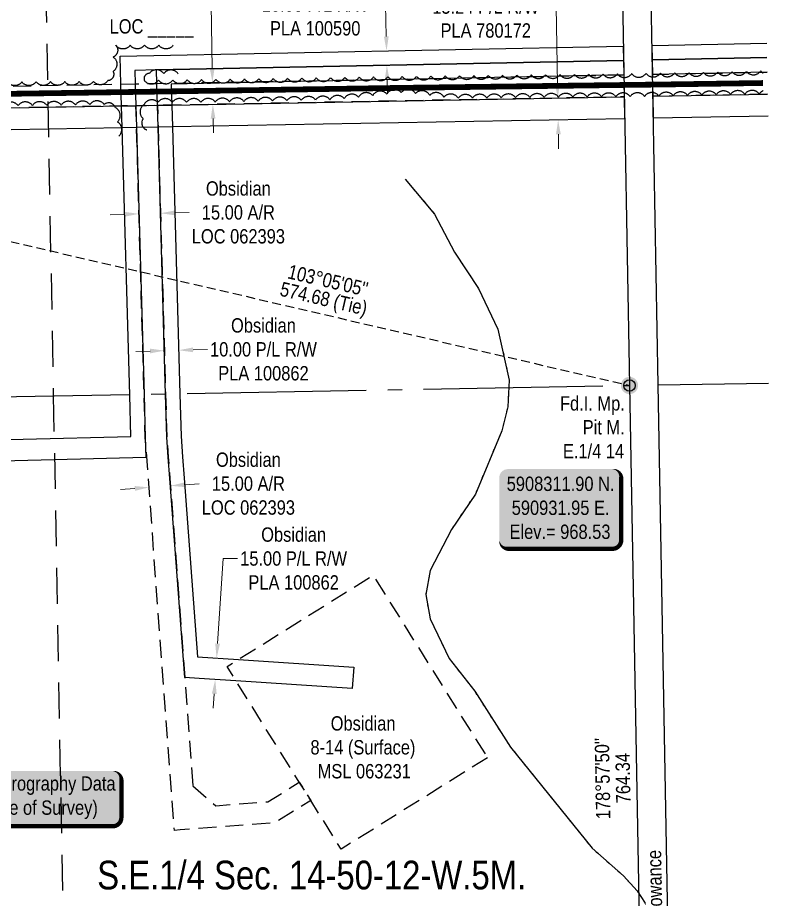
# Model space of a CAD drawing. Extents: x 588734 to 595078, y 5907371 to 5909219.
# Drawn here: x 590505 to 591029, y 5907954 to 5908568 of the extents above; entities that cross this region are included whole.
import ezdxf
from ezdxf.enums import TextEntityAlignment as Align

# ---------------------------------------------------------------- set-up
doc = ezdxf.new("R2010")
doc.units = 0
doc.header["$LTSCALE"] = 5
doc.header["$PDSIZE"] = 0.5
for name, pattern in [('0', [1, 1, 0]), ('foc-ACCESSROAD', [3.75, 2.5, -1.25]), ('foc-LSD', [8, 5, -3]), ('foc-QUARTERLINE', [33, 25, -3, 2, -3]), ('foc-TIELINE', [1.875, 1.25, -0.625]), ('foc-WHEELTRACKS', [2, 0.4, -1.6])]:
    doc.linetypes.add(name, pattern=pattern)
doc.layers.get('Defpoints').update_dxf_attribs({"color": 9})
for name, color, linetype in [('AS-ROADS', 254, 'Continuous'), ('C-AR', 13, 'foc-ACCESSROAD'), ('C-RW', 13, 'Continuous'), ('C-SYMBOL', 7, 'Continuous'), ('C-WS', 13, 'foc-ACCESSROAD'), ('DETAIL-T', 7, 'Continuous'), ('L-BD', 7, 'Continuous'), ('L-MON', 1, 'Continuous'), ('L-QSEC', 8, 'foc-QUARTERLINE'), ('L-ROAD-T', 7, 'Continuous'), ('L-SEC', 7, 'Continuous'), ('L-SECTION-LSD', 7, 'foc-LSD'), ('L-TIE', 7, 'foc-TIELINE'), ('T-BUSH', 110, '0'), ('T-CREEK', 160, 'Continuous'), ('T-WATER-P3', 160, 'foc-WHEELTRACKS'), ('T-WATER-T', 170, 'Continuous')]:
    doc.layers.add(name, color=color, linetype=linetype)
for name, color, linetype, lineweight in [('C-AR-T', 13, 'Continuous', 9), ('C-RW-T', 13, 'Continuous', 9), ('C-WS-T', 13, 'Continuous', 9)]:
    doc.layers.add(name, color=color, linetype=linetype, lineweight=lineweight)
doc.styles.add('175L', font='ARIALN.TTF', dxfattribs={"height": 20})
doc.styles.add('80', font='ARIALN.TTF', dxfattribs={"height": 10})
doc.styles.add('80CG', font='ARIALN.TTF', dxfattribs={"height": 10})
doc.styles.add('80L', font='ARIALN.TTF', dxfattribs={"height": 10})
doc.styles.add('foc-LtypeFont', font='ARIALN.TTF', dxfattribs={"height": 7.35})
doc.linetypes.add('foc-TOPO-flowdirection-NOLINE', pattern='A,0,[">",foc-LtypeFont,S=0.3,R=0,X=0,Y=-0.945],-20,[">",foc-LtypeFont,S=0.3,R=0,X=0,Y=-0.945],0', length=20)
doc.dimstyles.new('Compass 5 000', dxfattribs={"dimscale": 5, "dimtxt": 9, "dimasz": 2, "dimexe": 0.2, "dimexo": 0.0625, "dimgap": 0.5, "dimtad": 0, "dimtih": 1, "dimtoh": 1, "dimzin": 0, "dimdsep": 46, "dimtxsty": '80CG', "dimcen": 0.1, "dimse1": 1, "dimse2": 1, "dimclrd": 256, "dimclrt": 256, "dimaunit": 1, "dimadec": 4, "dimazin": 0, "dimtfac": 0.06, "dimtofl": 0, "dimtmove": 0, "dimatfit": 1, "dimfxl": 0.2, "dimtolj": 1, "dimtzin": 0, "dimlwd": -1, "dimarcsym": 0})

# ---------------------------------------------------------------- blocks, each defined once
blk = doc.blocks.new('*D436')
at = {"layer": 'C-AR-T', "transparency": 16777216}
for p, q in [((590580, 5908431.2), (590570, 5908430.92)), ((590614.99, 5908432.17), (590624.98, 5908432.44))]:
    blk.add_line(p, q, dxfattribs=at)
for points in [[(590579.95, 5908432.87), (590580.05, 5908429.53), (590590, 5908431.48)], [(590614.94, 5908433.83), (590615.03, 5908430.5), (590604.99, 5908431.89)]]:
    blk.add_solid(points, dxfattribs=at)
at = {"layer": 'Defpoints', "color": 0, "transparency": 16777216}
for p in [(590590, 5908431.48), (590604.99, 5908431.89), (590604.99, 5908431.89)]:
    blk.add_point(p, dxfattribs=at)
at = {"layer": 'C-AR-T', "transparency": 16777216, "insert": (590659.28, 5908432.44), "char_height": 10, "attachment_point": 5, "style": '80CG'}
blk.add_mtext('\\A1;Obsidian\\P15.00 A/R\\PLOC 062393', dxfattribs=at)
blk = doc.blocks.new('*D437')
at = {"layer": 'C-AR-T', "transparency": 16777216}
for p, q in [((590587.09, 5908240.14), (590577.11, 5908239.4)), ((590621.99, 5908242.72), (590631.96, 5908243.45))]:
    blk.add_line(p, q, dxfattribs=at)
for points in [[(590621.87, 5908244.38), (590622.11, 5908241.05), (590612.02, 5908241.98)], [(590586.96, 5908241.8), (590587.21, 5908238.48), (590597.06, 5908240.88)]]:
    blk.add_solid(points, dxfattribs=at)
at = {"layer": 'Defpoints', "color": 0, "transparency": 16777216}
for p in [(590597.06, 5908240.88), (590609.75, 5908068.86), (590624.71, 5908069.97)]:
    blk.add_point(p, dxfattribs=at)
at = {"layer": 'C-AR-T', "transparency": 16777216, "insert": (590666.27, 5908243.45), "char_height": 10, "attachment_point": 5, "style": '80CG'}
blk.add_mtext('\\A1;Obsidian\\P15.00 A/R\\PLOC 062393', dxfattribs=at)
blk = doc.blocks.new('*D441')
at = {"layer": 'C-RW-T', "transparency": 16777216}
for p, q in [((590597.7, 5908335.9), (590587.7, 5908335.62)), ((590627.69, 5908336.73), (590637.69, 5908337.01))]:
    blk.add_line(p, q, dxfattribs=at)
for points in [[(590597.65, 5908337.57), (590597.74, 5908334.23), (590607.69, 5908336.18)], [(590627.64, 5908338.4), (590627.74, 5908335.06), (590617.69, 5908336.45)]]:
    blk.add_solid(points, dxfattribs=at)
at = {"layer": 'Defpoints', "color": 0, "transparency": 16777216}
for p in [(590607.66, 5908337.19), (590617.66, 5908337.46), (590617.69, 5908336.45)]:
    blk.add_point(p, dxfattribs=at)
at = {"layer": 'C-RW-T', "transparency": 16777216, "insert": (590676.77, 5908337.01), "char_height": 10, "attachment_point": 5, "style": '80CG'}
blk.add_mtext('\\A1;Obsidian\\P10.00 P/L R/W\\PPLA 100862', dxfattribs=at)
blk = doc.blocks.new('*D442')
at = {"layer": 'C-RW-T', "transparency": 16777216}
for p, q in [((590880.83, 5908575.87), (590870.83, 5908575.87)), ((590881.78, 5908522.15), (590880.83, 5908575.87)), ((590882.4, 5908486.91), (590882.57, 5908476.91))]:
    blk.add_line(p, q, dxfattribs=at)
for points in [[(590883.44, 5908522.18), (590880.11, 5908522.12), (590881.95, 5908512.15)], [(590884.06, 5908486.94), (590880.73, 5908486.88), (590882.22, 5908496.91)]]:
    blk.add_solid(points, dxfattribs=at)
at = {"layer": 'Defpoints', "color": 0, "transparency": 16777216}
for p in [(590727.72, 5908509.45), (590882.22, 5908496.91), (590727.99, 5908494.2)]:
    blk.add_point(p, dxfattribs=at)
at = {"layer": 'C-RW-T', "transparency": 16777216, "insert": (590831.75, 5908575.87), "char_height": 10, "attachment_point": 5, "style": '80CG'}
blk.add_mtext('\\A1;Obsidian\\P15.24 P/L R/W\\PPLA 780172', dxfattribs=at)
blk = doc.blocks.new('fdia')
at = {"color": 255, "const_width": 1}
blk.add_lwpolyline([(-0.5, 0, 1), (0.5, 0, 1)], format="xyb", close=True, dxfattribs=at)
blk = doc.blocks.new('Fdiaa')
blk.add_blockref('fdia', (0, 0))
blk = doc.blocks.new('fdib')
at = {"color": 1, "const_width": 1.6}
blk.add_lwpolyline([(-0.4, 0, 1), (0.4, 0, 1)], format="xyb", close=True, dxfattribs=at)
at = {"color": 1}
blk.add_circle((0, 0), 0.8, dxfattribs=at)
blk = doc.blocks.new('Fdibb')
blk.add_blockref('fdib', (0, 0))
blk = doc.blocks.new('fdicc')
for name in ['Fdibb', 'Fdiaa']:
    blk.add_blockref(name, (0, 0))
blk = doc.blocks.new('FDI')
blk.add_blockref('fdicc', (0, 0))
blk = doc.blocks.new('*D450')
at = {"layer": 'C-AR-T', "transparency": 16777216}
for p, q in [((590640.22, 5908577.36), (590630.22, 5908577.36)), ((590641.02, 5908533.07), (590640.22, 5908577.36)), ((590641.66, 5908497.84), (590641.84, 5908487.84))]:
    blk.add_line(p, q, dxfattribs=at)
for points in [[(590642.69, 5908533.1), (590639.35, 5908533.04), (590641.2, 5908523.07)], [(590643.32, 5908497.87), (590639.99, 5908497.81), (590641.48, 5908507.84)]]:
    blk.add_solid(points, dxfattribs=at)
at = {"layer": 'Defpoints', "color": 0, "transparency": 16777216}
for p in [(590526.9, 5908521.01), (590641.2, 5908523.07), (590527.18, 5908505.77)]:
    blk.add_point(p, dxfattribs=at)
at = {"layer": 'C-AR-T', "transparency": 16777216, "insert": (590598.8, 5908577.36), "char_height": 10, "attachment_point": 5, "style": '80CG'}
blk.add_mtext('\\A1;Obsidian\\P15.24 A/R\\PLOC _____', dxfattribs=at)
blk = doc.blocks.new('*D458')
at = {"layer": 'C-RW-T', "transparency": 16777216}
for p, q in [((590761.95, 5908577.39), (590751.95, 5908577.39)), ((590762.4, 5908555.07), (590761.95, 5908577.39)), ((590763.02, 5908525.06), (590763.22, 5908515.06))]:
    blk.add_line(p, q, dxfattribs=at)
for points in [[(590764.07, 5908555.11), (590760.74, 5908555.04), (590762.61, 5908545.08)], [(590764.68, 5908525.09), (590761.35, 5908525.02), (590762.81, 5908535.05)]]:
    blk.add_solid(points, dxfattribs=at)
at = {"layer": 'Defpoints', "color": 0, "transparency": 16777216}
for p in [(590762.61, 5908545.08), (590709.55, 5908543.99), (590709.76, 5908533.97)]:
    blk.add_point(p, dxfattribs=at)
at = {"layer": 'C-RW-T', "transparency": 16777216, "insert": (590712.86, 5908577.39), "char_height": 10, "attachment_point": 5, "style": '80CG'}
blk.add_mtext('\\A1;Obsidian\\P10.00 P/L R/W\\PPLA 100590', dxfattribs=at)
blk = doc.blocks.new('*U459')
h = blk.add_hatch(color=254)
edge = h.paths.add_edge_path()
edge.add_line((-36.5, -28.5), (36.5, -28.5))
edge.add_arc((36.5, -22.5), 6, 270, 360)
edge.add_line((42.5, -22.5), (42.5, 21))
edge.add_arc((36.5, 21), 6, 0, 90)
edge.add_line((36.5, 27), (-36.5, 27))
edge.add_arc((-36.5, 21), 6, 90, 180)
edge.add_line((-42.5, 21), (-42.5, -22.5))
edge.add_arc((-36.5, -22.5), 6, 180, 270)
at = {"color": 1, "flags": 128}
blk.add_lwpolyline([(-36.5, -28.5, 3, 3, 0), (36.5, -28.5, 3, 3, 0.414214), (42.5, -22.5, 3, 3, 0), (42.5, 21, 3, 0, 0.414214), (36.5, 27, 0, 0, 0), (-36.5, 27, 0, 0, 0.414214), (-42.5, 21, 0, 0, 0), (-42.5, -22.5, 0, 3, 0.414214)], format="xyseb", close=True, dxfattribs=at)
blk.add_lwpolyline([(-39.72, -16.35, 0, 10, 0), (0, 0, 5, 5, 0)], format="xyseb", dxfattribs=at)
at = {"color": 1, "style": '80'}
blk.add_attdef('ENTER_TEXT_001', (-35.99, -5), '', height=10, dxfattribs=at)
blk = doc.blocks.new('*D461')
at = {"layer": 'C-RW-T', "transparency": 16777216}
for p, q in [((590644.8, 5908132), (590648.72, 5908191.25)), ((590648.72, 5908191.25), (590658.72, 5908191.25)), ((590642.48, 5908097.03), (590641.82, 5908087.06))]:
    blk.add_line(p, q, dxfattribs=at)
for points in [[(590643.13, 5908132.11), (590646.46, 5908131.89), (590644.13, 5908122.02)], [(590640.81, 5908097.14), (590644.14, 5908096.92), (590643.14, 5908107.01)]]:
    blk.add_solid(points, dxfattribs=at)
at = {"layer": 'Defpoints', "color": 0, "transparency": 16777216}
for p in [(590644.13, 5908122.02), (590711.54, 5908117.55), (590710.55, 5908102.54)]:
    blk.add_point(p, dxfattribs=at)
at = {"layer": 'C-RW-T', "transparency": 16777216, "insert": (590697.81, 5908191.25), "char_height": 10, "attachment_point": 5, "style": '80CG'}
blk.add_mtext('\\A1;Obsidian\\P15.00 P/L R/W\\PPLA 100862', dxfattribs=at)
blk = doc.blocks.new('*U465')
h = blk.add_hatch(color=255)
edge = h.paths.add_edge_path()
edge.add_line((-104, -20), (104, -20))
edge.add_arc((104, -14), 6, 270, 360)
edge.add_line((110, -14), (110, 12.5))
edge.add_arc((104, 12.5), 6, 0, 90)
edge.add_line((104, 18.5), (-104, 18.5))
edge.add_arc((-104, 12.5), 6, 90, 180)
edge.add_line((-110, 12.5), (-110, -14))
edge.add_arc((-104, -14), 6, 180, 270)
at = {"color": 170, "flags": 128}
blk.add_lwpolyline([(-104, -20, 3, 3, 0), (104, -20, 3, 3, 0.414214), (110, -14, 3, 3, 0), (110, 12.5, 3, 0, 0.414214), (104, 18.5, 0, 0, 0), (-104, 18.5, 0, 0, 0.414214), (-110, 12.5, 0, 0, 0), (-110, -14, 0, 3, 0.414214)], format="xyseb", close=True, dxfattribs=at)
at = {"color": 170, "style": '80'}
blk.add_attdef('ENTER_TEXT_001', (-26.85, -4.92), '', height=10, dxfattribs=at)

msp = doc.modelspace()

# ---------------------------------------------------------------- linework, layer by layer
at = {"layer": 'AS-ROADS', "const_width": 3.998, "flags": 128}
msp.add_lwpolyline([(591025.126, 5908522.67), (590958.876, 5908521.696), (590775.575, 5908519.329), (590574.685, 5908516.262), (590396.786, 5908513.61), (590378.233, 5908511.922), (590359.745, 5908509.234), (590347.054, 5908505.86)], dxfattribs=at)
at = {"layer": 'C-AR', "flags": 128}
msp.add_lwpolyline([(590627.474, 5908032.881), (590643.545, 5908019.034), (590679.81, 5908021.732), (590701.75, 5908035.447), (590709.704, 5908022.728), (590684.619, 5908007.048), (590618.728, 5908002.148), (590614.74, 5908001.851), (590594.41, 5908275.201), (590593.56, 5908305.282), (590588.298, 5908491.627), (590587.867, 5908506.87), (590602.866, 5908507.141), (590603.297, 5908491.898), (590608.558, 5908305.575), (590609.394, 5908275.97), (590610.433, 5908262.006), (590611.547, 5908247.022), (590621.856, 5908108.417), (590627.474, 5908032.881)], close=True, dxfattribs=at)
at = {"layer": 'C-RW'}
for points in [[(590283.884, 5908268.82), (590584.347, 5908276.392), (590583.537, 5908305.087), (590578.274, 5908491.446), (590577.844, 5908506.688), (590577.414, 5908521.922), (590576.867, 5908541.273), (590927.66, 5908548.457), (590927.842, 5908538.435), (590602.171, 5908531.765), (590587.173, 5908531.459), (590587.437, 5908522.103), (590587.867, 5908506.87), (590588.298, 5908491.627), (590593.56, 5908305.282), (590594.41, 5908275.201), (590594.793, 5908261.613), (590284.156, 5908253.787)], [(591027.807, 5908540.482), (590947.946, 5908538.846), (590947.764, 5908548.869), (591027.625, 5908550.504)], [(591027.993, 5908530.202), (590948.131, 5908528.638), (590947.946, 5908538.846), (591027.807, 5908540.482)], [(591028.547, 5908499.602), (590948.683, 5908498.157), (590948.407, 5908513.401), (591028.271, 5908514.846)]]:
    msp.add_lwpolyline(points, dxfattribs=at)
for points in [[(590739.694, 5908115.683), (590738.7, 5908100.68), (590657.598, 5908106.05), (590631.938, 5908107.749), (590621.856, 5908108.417), (590611.547, 5908247.022), (590610.433, 5908262.006), (590609.394, 5908275.97), (590608.558, 5908305.575), (590603.297, 5908491.898), (590602.866, 5908507.141), (590602.453, 5908521.765), (590602.436, 5908522.374), (590602.171, 5908531.765), (590927.842, 5908538.435), (590928.026, 5908528.274), (590612.456, 5908521.969), (590612.87, 5908507.322), (590613.3, 5908492.08), (590618.561, 5908305.77), (590619.389, 5908276.483), (590620.447, 5908262.259), (590621.57, 5908247.275), (590630.819, 5908122.901), (590659.394, 5908121.007), (590739.694, 5908115.683)], [(590928.303, 5908513.037), (590928.579, 5908497.793), (590613.3, 5908492.08), (590603.297, 5908491.898), (590588.298, 5908491.627), (590578.274, 5908491.446), (590371.615, 5908487.714), (590371.339, 5908502.958), (590577.844, 5908506.688), (590587.867, 5908506.87), (590602.866, 5908507.141), (590612.87, 5908507.322), (590928.303, 5908513.037)]]:
    msp.add_lwpolyline(points, close=True, dxfattribs=at)
at = {"layer": 'C-WS', "flags": 128}
for points in [[(590371.063, 5908518.196), (590577.414, 5908521.922), (590587.437, 5908522.103), (590602.436, 5908522.374), (590928.026, 5908528.274), (590928.303, 5908513.037), (590612.87, 5908507.322), (590602.866, 5908507.141), (590587.867, 5908506.87), (590577.844, 5908506.688), (590371.339, 5908502.958)], [(590832.964, 5908052.501), (590730.965, 5907988.73), (590709.704, 5908022.728), (590701.75, 5908035.447), (590657.598, 5908106.05), (590651.379, 5908115.994), (590659.394, 5908121.007), (590659.907, 5908121.328), (590753.17, 5908179.641), (590811.595, 5908086.426), (590832.964, 5908052.501)]]:
    msp.add_lwpolyline(points, close=True, dxfattribs=at)
msp.add_lwpolyline([(591028.271, 5908514.846), (590948.407, 5908513.401), (590948.131, 5908528.638), (591027.993, 5908530.202)], dxfattribs=at)
at = {"layer": 'L-QSEC'}
for p, q in [((590128.565, 5908297.531), (590931.951, 5908311.897)), ((590952.056, 5908312.269), (591028.794, 5908313.575))]:
    msp.add_line(p, q, dxfattribs=at)
at = {"layer": 'L-SEC'}
for p, q in [((590924.639, 5908715.035), (590931.951, 5908311.897)), ((590952.056, 5908312.269), (590944.743, 5908715.394)), ((590931.951, 5908311.897), (590939.246, 5907908.73)), ((590959.351, 5907909.116), (590952.056, 5908312.269))]:
    msp.add_line(p, q, dxfattribs=at)
at = {"layer": 'L-SECTION-LSD'}
for p, q in [((590515.387, 5909109.778), (590530.256, 5908304.813)), ((590530.256, 5908304.813), (590545.136, 5907498.234))]:
    msp.add_line(p, q, dxfattribs=at)
at = {"layer": 'L-TIE', "flags": 128}
msp.add_lwpolyline([(590372.437, 5908441.936), (590931.951, 5908311.897)], dxfattribs=at)
at = {"layer": 'T-BUSH', "flags": 128}
for points in [[(590613.822, 5908549.011, -0.5205671), (590603.827, 5908549.065, -0.5205671), (590593.832, 5908549.12, -0.5205671), (590583.836, 5908549.041, -0.5205671), (590573.841, 5908548.959, -0.5205671), (590572.015, 5908540.773, -0.5205671), (590571.986, 5908530.777, -0.5205671), (590568.253, 5908524.309, -0.5205671), (590558.27, 5908523.812, -0.5205671), (590548.275, 5908523.748, -0.5205671), (590538.279, 5908523.684, -0.5205671), (590528.284, 5908523.62, -0.5205671), (590518.289, 5908523.556, -0.5205671), (590508.293, 5908523.492, -0.5205671), (590498.299, 5908523.376, -0.5205671), (590488.305, 5908523.17, -0.5205671), (590478.312, 5908522.964, -0.5205671), (590468.319, 5908522.757, -0.5205671), (590458.325, 5908522.551, -0.5205671), (590448.331, 5908522.421, -0.5205671), (590438.336, 5908522.318, -0.5205671), (590428.341, 5908522.214, -0.5205671), (590418.346, 5908522.111, -0.5205671), (590408.351, 5908522.007, -0.5205671), (590398.358, 5908521.766, -0.5205671), (590388.366, 5908521.497, -0.5205671), (590378.415, 5908520.605, -0.5205671), (590368.5, 5908519.356, -0.5205671), (590358.94, 5908519.319, -0.5205671), (590350.674, 5908524.909, -0.5205671), (590341.76, 5908529.43, -0.5205671), (590332.925, 5908534.104, -0.5205671), (590324.133, 5908538.858, -0.5205671), (590314.855, 5908542.56, -0.5205671), (590305.532, 5908546.165, -0.5205671), (590296.042, 5908549.296, -0.5205671), (590286.515, 5908552.318, -0.5205671), (590276.633, 5908552.68, -0.5205671), (590266.647, 5908552.253, -0.5205671), (590262.903, 5908545.544, -0.5205671), (590262.413, 5908535.561, -0.5205671), (590262.629, 5908525.604, -0.5205671), (590263.87, 5908515.686, -0.5205671), (590266.478, 5908506.069, -0.5205671), (590268.565, 5908496.387, -0.5205671), (590268.787, 5908486.394, -0.5205671), (590268.449, 5908476.404, -0.5205671), (590263.971, 5908468.116, -0.5205671), (590258.071, 5908460.091, -0.5205671), (590253.875, 5908460.752, -0.5205671), (590253.092, 5908470.717, -0.5205671), (590252.757, 5908480.705, -0.5205671), (590252.507, 5908490.697, -0.5205671), (590252.295, 5908500.69, -0.5205671), (590252.103, 5908510.684, -0.5205671), (590251.91, 5908520.678, -0.5205671), (590251.982, 5908530.671, -0.5205671), (590252.225, 5908540.663, -0.5205671), (590252.469, 5908550.656, -0.5205671), (590251.197, 5908560.385, -0.5205671), (590246.173, 5908568.724, -0.5205671), (590235.699, 5908578.054, -0.5205671)], [(590617.243, 5908529.104, 0.520567), (590607.248, 5908529.23, 0.5205671), (590597.254, 5908529.357, 0.5205671), (590593.679, 5908524.545, 0.5205671), (590603.673, 5908524.677, 0.5205671), (590613.668, 5908524.809, 0.5205671), (590623.663, 5908524.941, 0.5205671), (590633.657, 5908525.073, 0.5205671), (590643.652, 5908525.215, 0.5205671), (590653.646, 5908525.361, 0.5205671), (590663.641, 5908525.506, 0.5205671), (590673.635, 5908525.652, 0.5205671), (590683.63, 5908525.797, 0.5205671), (590693.624, 5908525.951, 0.5205671), (590703.618, 5908526.115, 0.5205671), (590713.612, 5908526.279, 0.5205671), (590723.606, 5908526.443, 0.5205671), (590733.601, 5908526.606, 0.5205671), (590743.595, 5908526.77, 0.5205671), (590753.589, 5908526.934, 0.5205671), (590763.583, 5908527.082, 0.5205671), (590773.578, 5908527.217, 0.5205671), (590783.573, 5908527.351, 0.5205671), (590793.567, 5908527.486, 0.5205671), (590803.562, 5908527.62, 0.5205671), (590813.557, 5908527.755, 0.5205671), (590823.551, 5908527.889, 0.5205671), (590833.546, 5908528.01, 0.5205671), (590843.541, 5908528.121, 0.5205671), (590853.536, 5908528.232, 0.5205671), (590863.531, 5908528.343, 0.5205671), (590873.526, 5908528.454, 0.5205671), (590883.52, 5908528.565, 0.5205671), (590893.515, 5908528.676, 0.5205671), (590903.51, 5908528.788, 0.5205671), (590913.505, 5908528.899, 0.5205671), (590923.499, 5908529.049, 0.5205671), (590933.494, 5908529.222, 0.5205671), (590943.488, 5908529.396, 0.5205671), (590953.482, 5908529.569, 0.5205671), (590963.476, 5908529.743, 0.5205671), (590973.47, 5908529.916, 0.5205671), (590983.464, 5908530.09, 0.5205671), (590993.457, 5908530.311, 0.5205671), (591003.448, 5908530.58, 0.5205671), (591013.44, 5908530.85, 0.5205671), (591023.432, 5908531.119, 0.0891307), (591025.004, 5908529.64, 0.0891307)], [(591025.22, 5908517.275, 0.1514569), (591022.402, 5908515.014, 0.5205671), (591012.408, 5908514.846, 0.5205671), (591002.414, 5908514.678, 0.5205671), (590992.42, 5908514.469, 0.5205671), (590982.428, 5908514.23, 0.5205671), (590972.435, 5908513.991, 0.5205671), (590962.442, 5908513.752, 0.5205671), (590952.45, 5908513.514, 0.5205671), (590942.457, 5908513.305, 0.5205671), (590932.461, 5908513.226, 0.5205671), (590922.466, 5908513.147, 0.5205671), (590912.471, 5908513.068, 0.5205671), (590902.476, 5908512.989, 0.5205671), (590892.481, 5908512.911, 0.5205671), (590882.485, 5908512.832, 0.5205671), (590872.49, 5908512.719, 0.5205671), (590862.496, 5908512.607, 0.5205671), (590852.501, 5908512.495, 0.5205671), (590842.506, 5908512.382, 0.5205671), (590832.511, 5908512.27, 0.5205671), (590822.516, 5908512.158, 0.5205671), (590812.521, 5908512.045, 0.5205671), (590802.574, 5908512.724, 0.5205671), (590792.665, 5908514.038, 0.5205671), (590782.756, 5908515.352, 0.5205671), (590772.84, 5908516.02, 0.5205671), (590762.901, 5908514.954, 0.5205671), (590752.963, 5908513.887, 0.5205671), (590743.024, 5908512.821, 0.5205671), (590733.086, 5908511.755, 0.5205671), (590723.129, 5908510.972, 0.5205671), (590713.136, 5908510.772, 0.5205671), (590703.142, 5908510.573, 0.5205671), (590693.149, 5908510.374, 0.5205671), (590683.155, 5908510.175, 0.5205671), (590673.162, 5908509.976, 0.5205671), (590663.168, 5908509.776, 0.5205671), (590653.174, 5908509.577, 0.5205671), (590643.181, 5908509.378, 0.5205671), (590633.187, 5908509.211, 0.5205671), (590623.192, 5908509.207, 0.5205671), (590613.196, 5908509.204, 0.5205671), (590603.2, 5908509.2, 0.5205671), (590593.579, 5908507.593, 0.5205671), (590592.93, 5908497.866, 0.5205671), (590595.562, 5908489.968)], [(590575.848, 5908485.617, 0.5205671), (590574.96, 5908495.573, 0.5205671), (590573.602, 5908505.473, 0.5205671), (590565.659, 5908507.735, 0.5205671), (590555.665, 5908507.572, 0.5205671), (590545.671, 5908507.408, 0.5205671), (590535.677, 5908507.248, 0.5205671), (590525.682, 5908507.116, 0.5205671), (590515.687, 5908506.984, 0.5205671), (590505.693, 5908506.851, 0.5205671), (590495.698, 5908506.719, 0.5205671), (590485.703, 5908506.587, 0.5205671), (590475.709, 5908506.454, 0.5205671), (590465.714, 5908506.321, 0.5205671), (590455.72, 5908506.177, 0.5205671), (590445.725, 5908506.034, 0.5205671), (590435.731, 5908505.89, 0.5205671), (590425.736, 5908505.747, 0.5205671), (590415.741, 5908505.705, 0.5205671), (590405.745, 5908505.702, 0.5205671), (590395.785, 5908505.037, 0.5205671), (590385.844, 5908503.989, 0.5205671), (590376.267, 5908501.19, 0.5205671), (590367.132, 5908497.353, 0.5205671), (590358.751, 5908491.915, 0.5205671), (590349.746, 5908487.577, 0.5205671), (590340.741, 5908483.239, 0.5205671), (590331.735, 5908478.903, 0.5205671), (590322.599, 5908474.878, 0.5205671), (590313.176, 5908471.544, 0.5205671), (590304.369, 5908466.962, 0.5205671), (590296.258, 5908461.189, 0.5205671), (590289.214, 5908454.106, 0.5205671), (590281.801, 5908447.402, 0.5205671), (590274.262, 5908440.84, 0.5205671), (590267.498, 5908433.929, 0.5205671), (590266.972, 5908423.947, 0.5205671), (590266.754, 5908413.958, 0.5205671), (590266.795, 5908403.963, 0.5205671), (590266.837, 5908393.967, 0.5205671), (590266.878, 5908383.972, 0.5205671), (590267.012, 5908373.979, 0.5205671), (590273.084, 5908369.97, 0.5205671), (590276.769, 5908381.679, 0.5205671)]]:
    msp.add_lwpolyline(points, format="xyb", dxfattribs=at)
at = {"layer": 'T-CREEK', "linetype": 'foc-TOPO-flowdirection-NOLINE', "flags": 128}
msp.add_lwpolyline([(590775.501, 5908455.729), (590796.081, 5908431.365), (590809.986, 5908404.796), (590826.726, 5908379.42), (590840.282, 5908351.017), (590848.181, 5908315.681), (590847.049, 5908297.056), (590842.897, 5908280.192), (590824.51, 5908236.216), (590807.905, 5908211.575), (590793.024, 5908182.92), (590789.935, 5908166.179), (590792.996, 5908149.338), (590806.313, 5908121.584), (590824.052, 5908098.751), (590848.927, 5908059.916), (590905.873, 5907989.532), (590927.858, 5907970.14), (590937.346, 5907959.699), (590945.479, 5907947.128), (590951.077, 5907932.066), (590961.794, 5907882.196), (590964.499, 5907843.595), (590959.441, 5907767.726), (590939.043, 5907702.398), (590910.826, 5907664.247), (590869.26, 5907621.45), (590853.358, 5907599.412)], dxfattribs=at)
at = {"layer": 'T-WATER-P3', "flags": 128}
msp.add_lwpolyline([(590775.501, 5908455.729), (590796.081, 5908431.365), (590809.986, 5908404.796), (590826.726, 5908379.42), (590840.282, 5908351.017), (590848.181, 5908315.681), (590847.049, 5908297.056), (590842.897, 5908280.192), (590824.51, 5908236.216), (590807.905, 5908211.575), (590793.024, 5908182.92), (590789.935, 5908166.179), (590792.996, 5908149.338), (590806.313, 5908121.584), (590824.052, 5908098.751), (590848.927, 5908059.916), (590905.873, 5907989.532), (590927.858, 5907970.14), (590937.346, 5907959.699), (590945.479, 5907947.128), (590951.077, 5907932.066), (590961.794, 5907882.196), (590964.499, 5907843.595), (590959.441, 5907767.726), (590939.043, 5907702.398), (590910.826, 5907664.247), (590869.26, 5907621.45), (590853.358, 5907599.412)], dxfattribs=at)

# ---------------------------------------------------------------- block references
at = {"layer": 'DETAIL-T', "color": 5}
ref = msp.add_blockref('*U459', (590883.692, 5908226.6), dxfattribs=at)
ref.add_attrib('ENTER_TEXT_001', '5908311.90 N.', (590846.373, 5908238.372), dxfattribs={"layer": '0', "color": 1, "height": 10, "style": '80'})
ref.add_attrib('ENTER_TEXT_002', '590931.95 E.', (590849.872, 5908221.665), dxfattribs={"layer": '0', "color": 1, "height": 10, "style": '80'})
ref.add_attrib('ENTER_TEXT_003', 'Elev.= 968.53', (590848.317, 5908204.957), dxfattribs={"layer": '0', "color": 1, "height": 10, "style": '80'})
at = {"layer": 'L-MON', "color": 3}
for xscale, yscale, zscale in [(4.999999999999982, 4.999999999999982, 4.999999999999982), (4.997760549999981, 4.997760549999981, 4.997760549999981)]:
    msp.add_blockref('FDI', (590931.951, 5908311.897), dxfattribs=dict(at, xscale=xscale, yscale=yscale, zscale=zscale))
at = {"layer": 'T-WATER-T', "color": 3}
ref = msp.add_blockref('*U465', (590467.753, 5908024.688), dxfattribs=dict(at, xscale=0.99955211, yscale=0.99955211, zscale=0.99955211))
ref.add_attrib('ENTER_TEXT_001', '1:20,000 Base Feature Hydrography Data', (590361.085, 5908029.558), dxfattribs={"layer": '0', "color": 170, "height": 9.99552, "style": '80'})
ref.add_attrib('ENTER_TEXT_002', '(Unable to Locate at Time of Survey)', (590374.189, 5908012.721), dxfattribs={"layer": '0', "color": 170, "height": 9.99552, "style": '80'})

# ---------------------------------------------------------------- texts
at = {"layer": 'C-SYMBOL', "color": 3, "style": '175L'}
msp.add_text('S.E.1/4 Sec. 14-50-12-W.5M.', height=19.99104, dxfattribs=at).set_placement((590710.412, 5907954.722), align=Align.BOTTOM_CENTER)
at = {"layer": 'C-WS-T', "insert": (590709.244, 5908081.41), "char_height": 9.9955, "attachment_point": 1, "style": '175L'}
msp.add_mtext_dynamic_manual_height_columns('\\pi14.405;Obsidian\\P\\pi0.29473;8-14 (Surface)\\P\\pi5.33;MSL 063231', width=72.62387, gutter_width=100, heights=[0], dxfattribs=at)
at = {"layer": 'L-BD', "style": '80L'}
for s, height, rotation, p in [("103°05'05''", 9.99552, 346.9159, (590721.784, 5908385.115)), ('574.68 (Tie)', 9.99552, 346.9159, (590718.559, 5908371.241)), ("178°57'50''", 9.99552, 91.0366, (590913.164, 5908037.976)), ('764.34', 9.9955, 91.0366, (590927.405, 5908038.234))]:
    msp.add_text(s, height=height, rotation=rotation, dxfattribs=at).set_placement(p, align=Align.MIDDLE)
at = {"layer": 'L-MON', "insert": (590868.436, 5908304.43), "char_height": 9.99552, "attachment_point": 1, "style": '80L'}
msp.add_mtext_dynamic_manual_height_columns('\\pi15.078;Fd.I. Mp.\\P\\pi30.917;Pit M. \\P\\pi17.138;E.1/4 14', width=58.32647, gutter_width=50, heights=[0], dxfattribs=at)

# ---------------------------------------------------------------- dimensions: what is measured, and where the dimension line sits
at = {"layer": 'C-AR-T', "color": 6}
for base, p1, p2, angle, text, picture, middle in [((590641.201, 5908523.073), (590527.176, 5908505.773), (590526.901, 5908521.01), 91.034376, 'Obsidian\\P15.24 A/R\\PLOC _____', '*D450', (590598.802, 5908577.364)), ((590597.06, 5908240.875), (590624.714, 5908069.967), (590609.754, 5908068.863), 184.22073, 'Obsidian\\P15.00 A/R\\PLOC 062393', '*D437', (590666.266, 5908243.451))]:
    dim = msp.add_linear_dim(base=base, p1=p1, p2=p2, angle=angle, text=text, dimstyle='Compass 5 000', dxfattribs=at)
    dim.commit()
    dim.dimension.update_dxf_attribs({"geometry": picture, "text_midpoint": middle, "dimtype": 161})
dim = msp.add_aligned_dim(p1=(590589.997, 5908431.476), p2=(590604.991, 5908431.891), distance=0.001, text='Obsidian\\P15.00 A/R\\PLOC 062393', dimstyle='Compass 5 000', dxfattribs=at)
dim.commit()
dim.dimension.update_dxf_attribs({"geometry": '*D436', "text_midpoint": (590659.284, 5908432.445)})
at = {"layer": 'C-RW-T', "color": 6}
for base, p1, p2, angle, text, picture, middle in [((590762.607, 5908545.077), (590709.759, 5908533.968), (590709.554, 5908543.99), 91.173228, 'Obsidian\\P10.00 P/L R/W\\PPLA 100590', '*D458', (590712.859, 5908577.39)), ((590882.22, 5908496.908), (590727.724, 5908509.446), (590727.992, 5908494.202), 271.005181, 'Obsidian\\P15.24 P/L R/W\\PPLA 780172', '*D442', (590831.748, 5908575.873)), ((590617.693, 5908336.453), (590607.664, 5908337.188), (590617.665, 5908337.465), 1.584561, 'Obsidian\\P10.00 P/L R/W\\PPLA 100862', '*D441', (590676.771, 5908337.006)), ((590644.134, 5908122.018), (590710.546, 5908102.544), (590711.541, 5908117.55), 86.207095, 'Obsidian\\P15.00 P/L R/W\\PPLA 100862', '*D461', (590697.81, 5908191.251))]:
    dim = msp.add_linear_dim(base=base, p1=p1, p2=p2, angle=angle, text=text, dimstyle='Compass 5 000', dxfattribs=at)
    dim.commit()
    dim.dimension.update_dxf_attribs({"geometry": picture, "text_midpoint": middle, "dimtype": 161})

# ---------------------------------------------------------------- next in the draw order: texts
at = {"layer": 'L-ROAD-T', "insert": (590945.366, 5907913.658), "char_height": 9.9955, "width": 150.04686, "attachment_point": 2, "rotation": 91.039419, "style": '80L', "bg_fill": 3, "box_fill_scale": 1.15, "bg_fill_color": 256, "bg_fill_true_color": 256, "bg_fill_transparency": 0}
msp.add_mtext('Government Road Allowance', dxfattribs=at)

doc.saveas('drawing.dxf')
